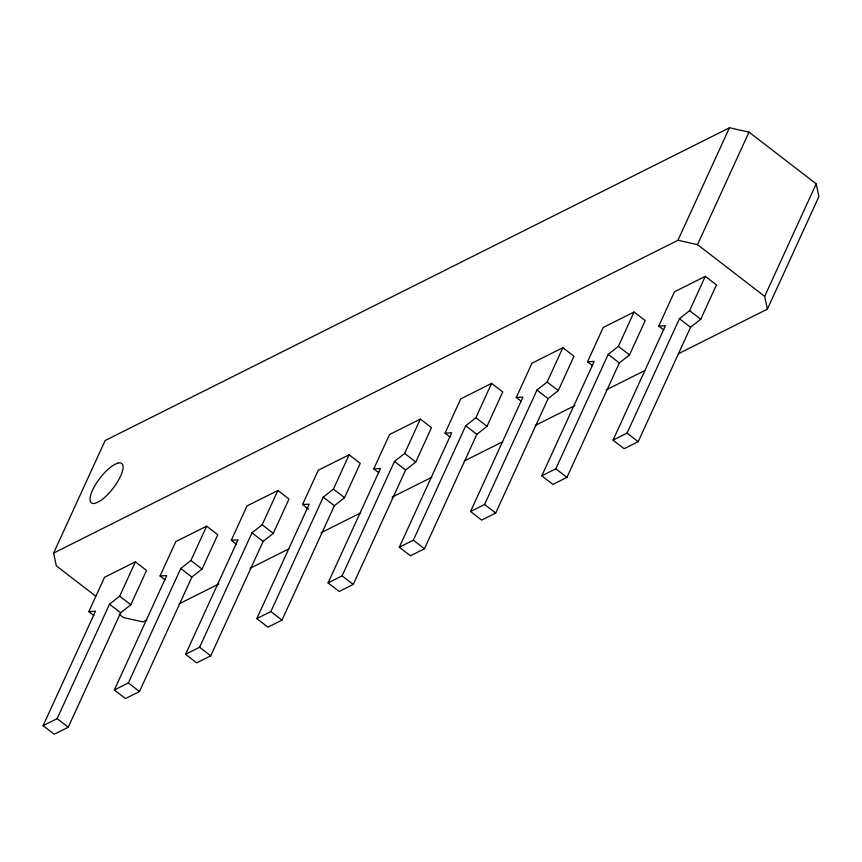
<?xml version="1.0" encoding="UTF-8"?>
<svg xmlns="http://www.w3.org/2000/svg" width="862" height="862" viewBox="0 0 862 862"><rect width="100%" height="100%" fill="white"/><g stroke="black" fill="none" stroke-linecap="round" stroke-linejoin="round"><path stroke-width="1.29" d="M95.779 596.224L56.332 565.849L53.606 553.07L105.132 440.547L729.467 127.77L749.013 132.123L816.185 183.832L818.9 196.622L767.385 309.146L678.362 353.743M88.818 611.632L104.539 577.303L135.388 561.852L146.518 570.418L130.808 604.747L120.648 612.785L68.26 727.205L54.231 734.23L43.1 725.664L95.488 611.233L88.818 611.632L93.883 615.533M43.1 725.664L57.129 718.639L109.517 604.208L119.678 596.181L135.388 561.852M160.063 575.945L175.783 541.616L206.632 526.165L217.763 534.731L202.053 569.06L191.892 577.087L139.493 691.518L125.475 698.543L114.344 689.977L166.732 575.547L160.063 575.945L165.127 579.846M114.344 689.977L128.363 682.952L180.751 568.521L190.911 560.494L206.632 526.165M231.307 540.258L247.017 505.929L277.876 490.467L289.007 499.044L273.286 533.373L263.125 541.401L210.737 655.831L196.719 662.856L185.578 654.28L237.977 539.86L231.307 540.258L236.36 544.148M185.578 654.28L199.607 647.254L251.995 532.824L262.156 524.796L277.876 490.467M302.551 504.561L318.261 470.232L349.121 454.78L360.251 463.347L344.531 497.676L334.37 505.714L281.982 620.144L267.953 627.17L256.822 618.593L309.21 504.162L302.551 504.561L308.618 509.237M256.822 618.593L270.851 611.567L323.239 497.137L333.4 489.11L349.121 454.78M373.785 468.874L389.505 434.545L420.354 419.094L431.485 427.66L415.775 461.989L405.614 470.016L353.226 584.447L339.197 591.472L328.066 582.906L380.454 468.475L373.785 468.874L378.849 472.775M328.066 582.906L342.085 575.881L394.484 461.45L404.644 453.423L420.354 419.094M445.029 433.187L460.75 398.858L491.599 383.396L502.729 391.973L487.008 426.302L476.848 434.329L424.46 548.76L410.441 555.785L399.311 547.219L451.699 432.789L445.029 433.187L450.093 437.077M399.311 547.219L413.329 540.194L465.717 425.763L475.878 417.725L491.599 383.396M516.273 397.501L531.983 363.171L562.843 347.709L573.973 356.286L558.253 390.615L548.092 398.643L495.704 513.073L481.686 520.098L470.544 511.522L522.943 397.091L516.273 397.501L521.327 401.39M470.544 511.522L484.573 504.496L536.961 390.066L547.122 382.038L562.843 347.709M587.507 361.803L603.228 327.474L634.076 312.022L645.218 320.589L629.497 354.918L619.336 362.956L566.948 477.376L552.919 484.401L541.789 475.835L594.177 361.404L587.507 361.803L592.571 365.703M541.789 475.835L555.818 468.809L608.206 354.379L618.366 346.352L634.076 312.022M53.606 553.07L677.952 240.282L729.467 127.77M658.751 326.116L674.472 291.787L705.321 276.336L716.451 284.902L700.741 319.231L690.581 327.258L638.182 441.689L624.163 448.714L613.033 440.148L665.421 325.717L658.751 326.116L663.815 330.017M767.385 309.146L764.669 296.356L697.498 244.646L749.013 132.123M613.033 440.148L627.051 433.123L679.439 318.692L689.6 310.665L705.321 276.336M764.669 296.356L816.185 183.832M146.648 620.112L143.038 621.922L123.492 617.569L119.225 614.283M179.134 603.842L218.829 583.951M250.109 568.284L288.598 548.997M321.084 532.727L360.779 512.836M392.059 497.169L431.754 477.289M464.23 461.008L502.729 441.732M535.205 425.451L574.911 405.571M606.18 389.904L644.679 370.617M677.952 240.282L697.498 244.646M689.6 310.665L700.741 319.231M679.439 318.692L690.581 327.258M618.366 346.352L629.497 354.918M608.206 354.379L619.336 362.956M627.051 433.123L638.182 441.689M547.122 382.038L558.253 390.615M536.961 390.066L548.092 398.643M555.818 468.809L566.948 477.376M475.878 417.725L487.008 426.302M465.717 425.763L476.848 434.329M484.573 504.496L495.704 513.073M404.644 453.423L415.775 461.989M394.484 461.45L405.614 470.016M413.329 540.194L424.46 548.76M333.4 489.11L344.531 497.676M323.239 497.137L334.37 505.714M342.085 575.881L353.226 584.447M262.156 524.796L273.286 533.373M251.995 532.824L263.125 541.401M270.851 611.567L281.982 620.144M190.911 560.494L202.053 569.06M180.751 568.521L191.892 577.087M199.607 647.254L210.737 655.831M119.678 596.181L130.808 604.747M109.517 604.208L120.648 612.785M128.363 682.952L139.493 691.518M57.129 718.639L68.26 727.205M117.728 463.142L114.193 464.704A24.847 8.297 -52.4 0 0 93.031 489.174A24.847 8.297 -52.4 0 0 95.423 503.214L98.958 501.641A24.847 8.297 -52.4 0 0 120.109 477.171A24.847 8.297 -52.4 0 0 117.728 463.142"/></g></svg>
